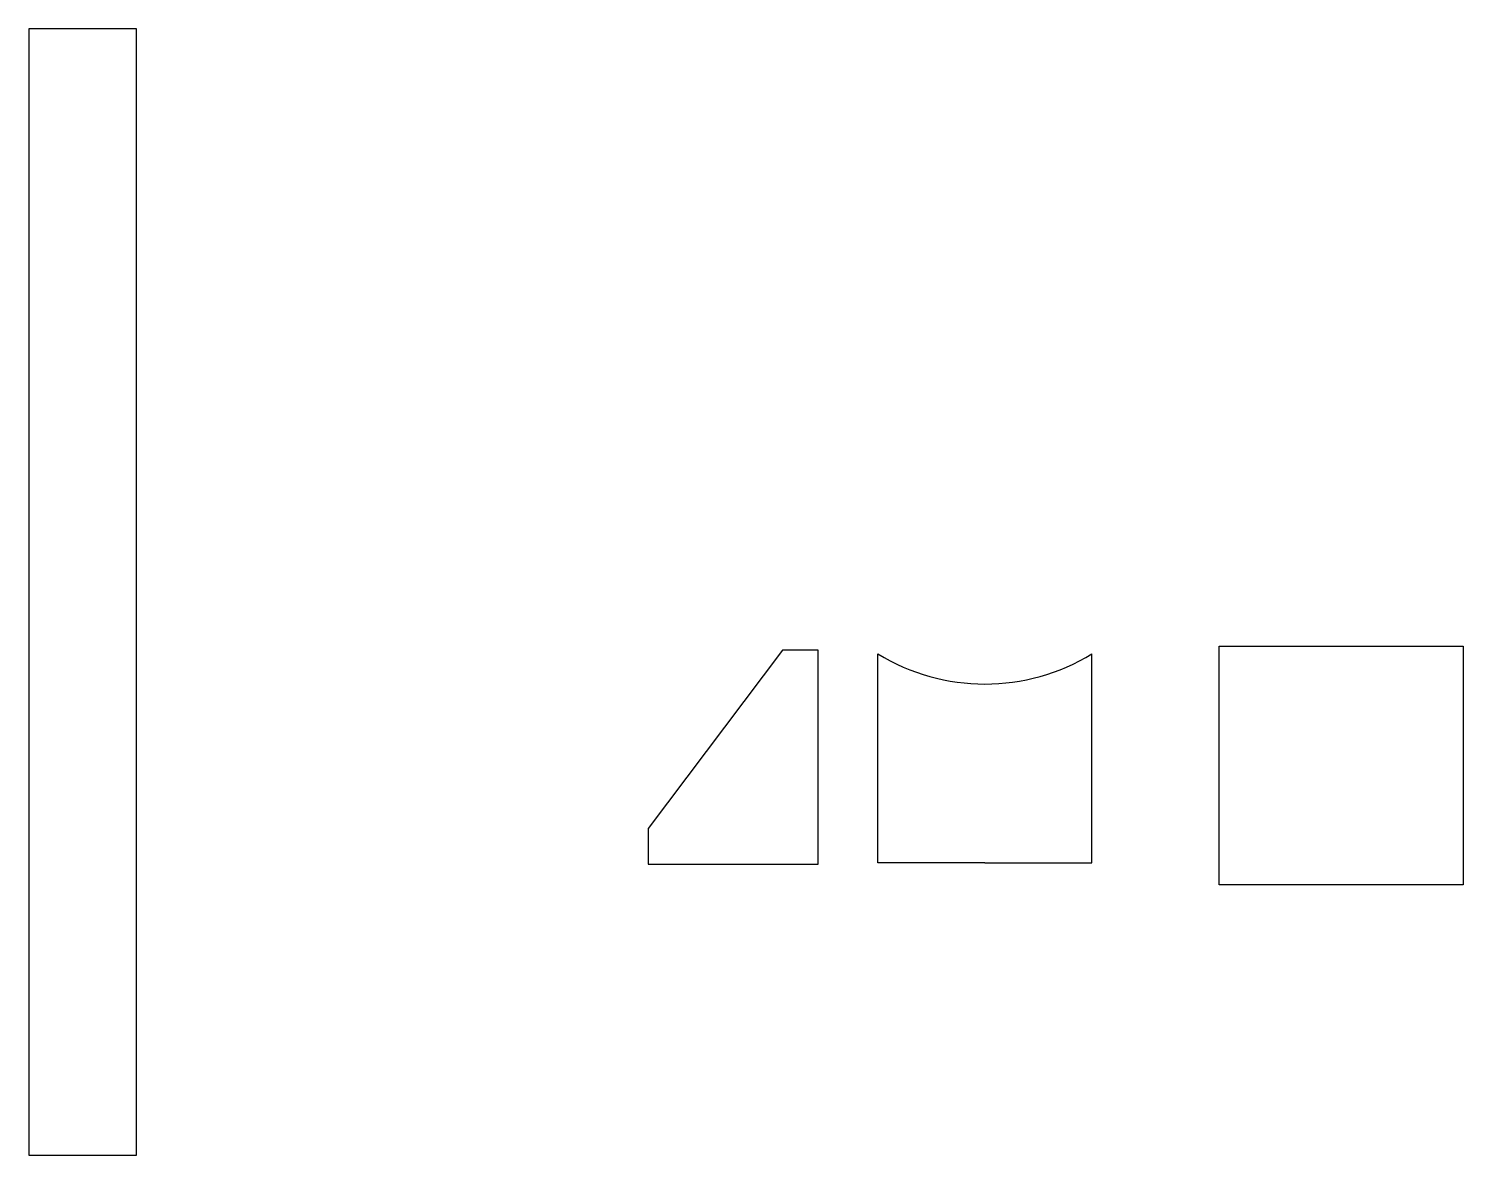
# Model space of a CAD drawing. Header units: millimetres. Extents: x 921 to 1731, y -41 to 596.
import ezdxf

# ---------------------------------------------------------------- set-up
doc = ezdxf.new("R2010")
doc.units = ezdxf.units.MM

msp = doc.modelspace()

# ---------------------------------------------------------------- linework, layer by layer
for p, q in [((1346.68, 245.15), (1270.68, 144.15)), ((1366.68, 245.15), (1346.68, 245.15)), ((1366.68, 124.15), (1366.68, 245.15)), ((1400.48, 124.91), (1400.48, 242.94)), ((1521.48, 124.91), (1521.48, 242.94)), ((1270.68, 144.15), (1270.68, 124.15)), ((1270.68, 124.15), (1366.68, 124.15)), ((1460.98, 124.91), (1400.48, 124.91)), ((1460.98, 124.91), (1521.48, 124.91))]:
    msp.add_line(p, q)
for points in [[(920.68, -40.56), (981.68, -40.56), (981.68, 596.44), (920.68, 596.44)], [(1593.31, 247.37), (1731.31, 247.37), (1731.31, 112.37), (1593.31, 112.37)]]:
    msp.add_lwpolyline(points, close=True)
msp.add_arc((1460.98, 341.91), 116, 238.5636, 301.4364)

doc.saveas('drawing.dxf')
